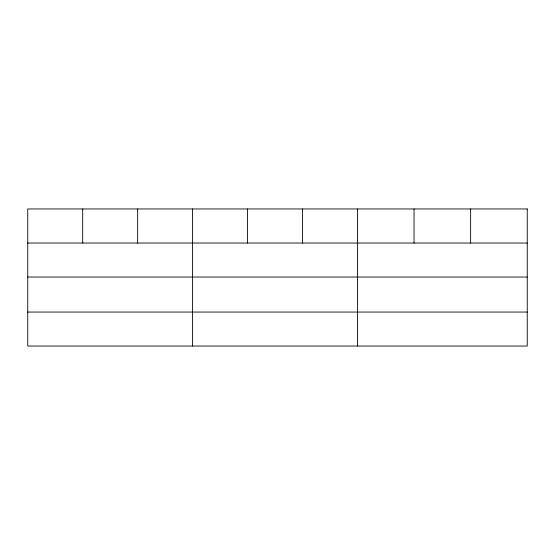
<?xml version="1.0" encoding="UTF-8"?>
<svg xmlns="http://www.w3.org/2000/svg" width="555" height="555" viewBox="0 0 555 555"><rect width="100%" height="100%" fill="white"/><g stroke="black" fill="none" stroke-linecap="round" stroke-linejoin="round"><path stroke-width="0.83" d="M27.75 243.041L527.25 243.041M27.75 277.035L527.25 277.035M27.75 312.056L527.25 312.056M470.64 208.957L470.64 243.041M414.03 208.957L414.03 243.041M357.42 208.957L357.42 346.043M302.475 208.957L302.475 243.041M247.53 208.957L247.53 243.041M192.585 208.957L192.585 346.043M137.64 208.957L137.64 243.041M82.695 208.957L82.695 243.041M527.25 208.957L27.75 208.957L27.75 346.043L527.25 346.043L527.25 208.957"/></g></svg>
